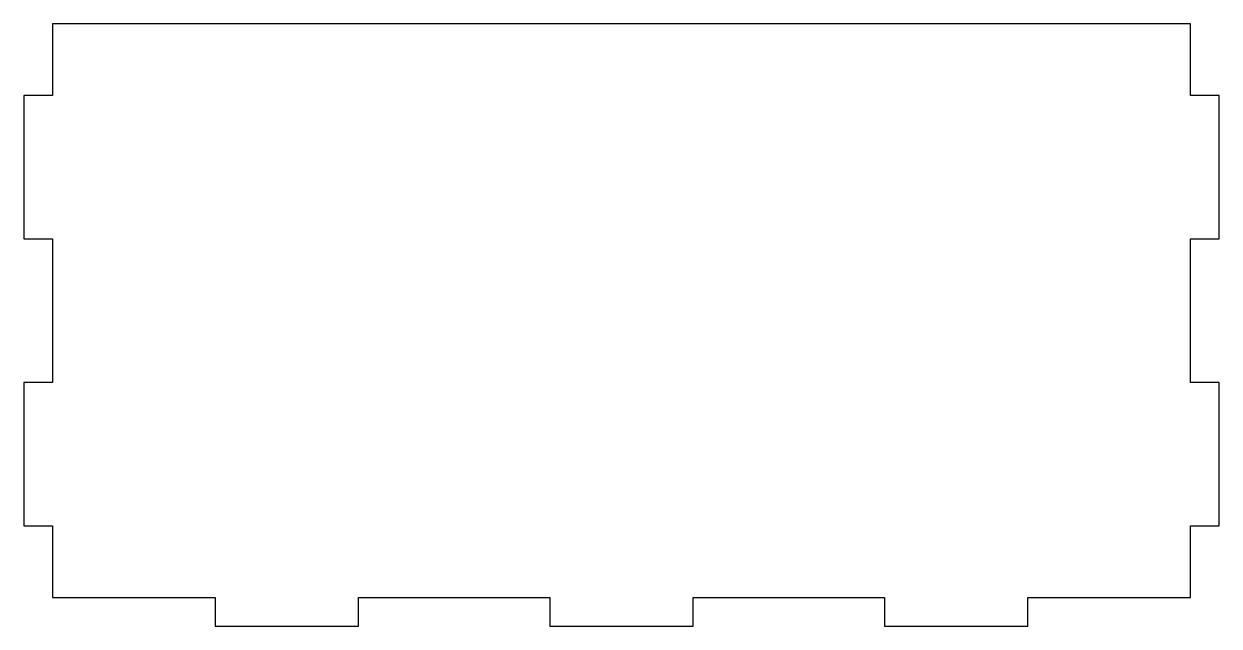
# Model space of a CAD drawing. Header units: millimetres. Extents: x -244 to 6, y -126 to 0.
import ezdxf

# ---------------------------------------------------------------- set-up
doc = ezdxf.new("R2010")
doc.units = ezdxf.units.MM

msp = doc.modelspace()

# ---------------------------------------------------------------- linework, layer by layer
at = {"color": 7, "linetype": 'Continuous', "lineweight": 25}
for p, q in [((-238, 0), (-238, -15)), ((0, 0), (-238, 0)), ((0, -15), (0, 0)), ((-244, -15), (-244, -45)), ((-238, -15), (-244, -15)), ((6, -15), (0, -15)), ((6, -45), (6, -15)), ((-244, -45), (-238, -45)), ((-238, -45), (-238, -75)), ((0, -45), (6, -45)), ((0, -75), (0, -45)), ((-244, -75), (-244, -105)), ((-238, -75), (-244, -75)), ((6, -75), (0, -75)), ((6, -105), (6, -75)), ((-244, -105), (-238, -105)), ((-238, -105), (-238, -120)), ((0, -105), (6, -105)), ((0, -120), (0, -105)), ((-238, -120), (-204, -120)), ((-204, -120), (-204, -126)), ((-174, -120), (-134, -120)), ((-174, -126), (-174, -120)), ((-134, -120), (-134, -126)), ((-104, -120), (-64, -120)), ((-104, -126), (-104, -120)), ((-64, -120), (-64, -126)), ((-34, -120), (0, -120)), ((-34, -126), (-34, -120)), ((-204, -126), (-174, -126)), ((-134, -126), (-104, -126)), ((-64, -126), (-34, -126))]:
    msp.add_line(p, q, dxfattribs=at)

doc.saveas('drawing.dxf')
